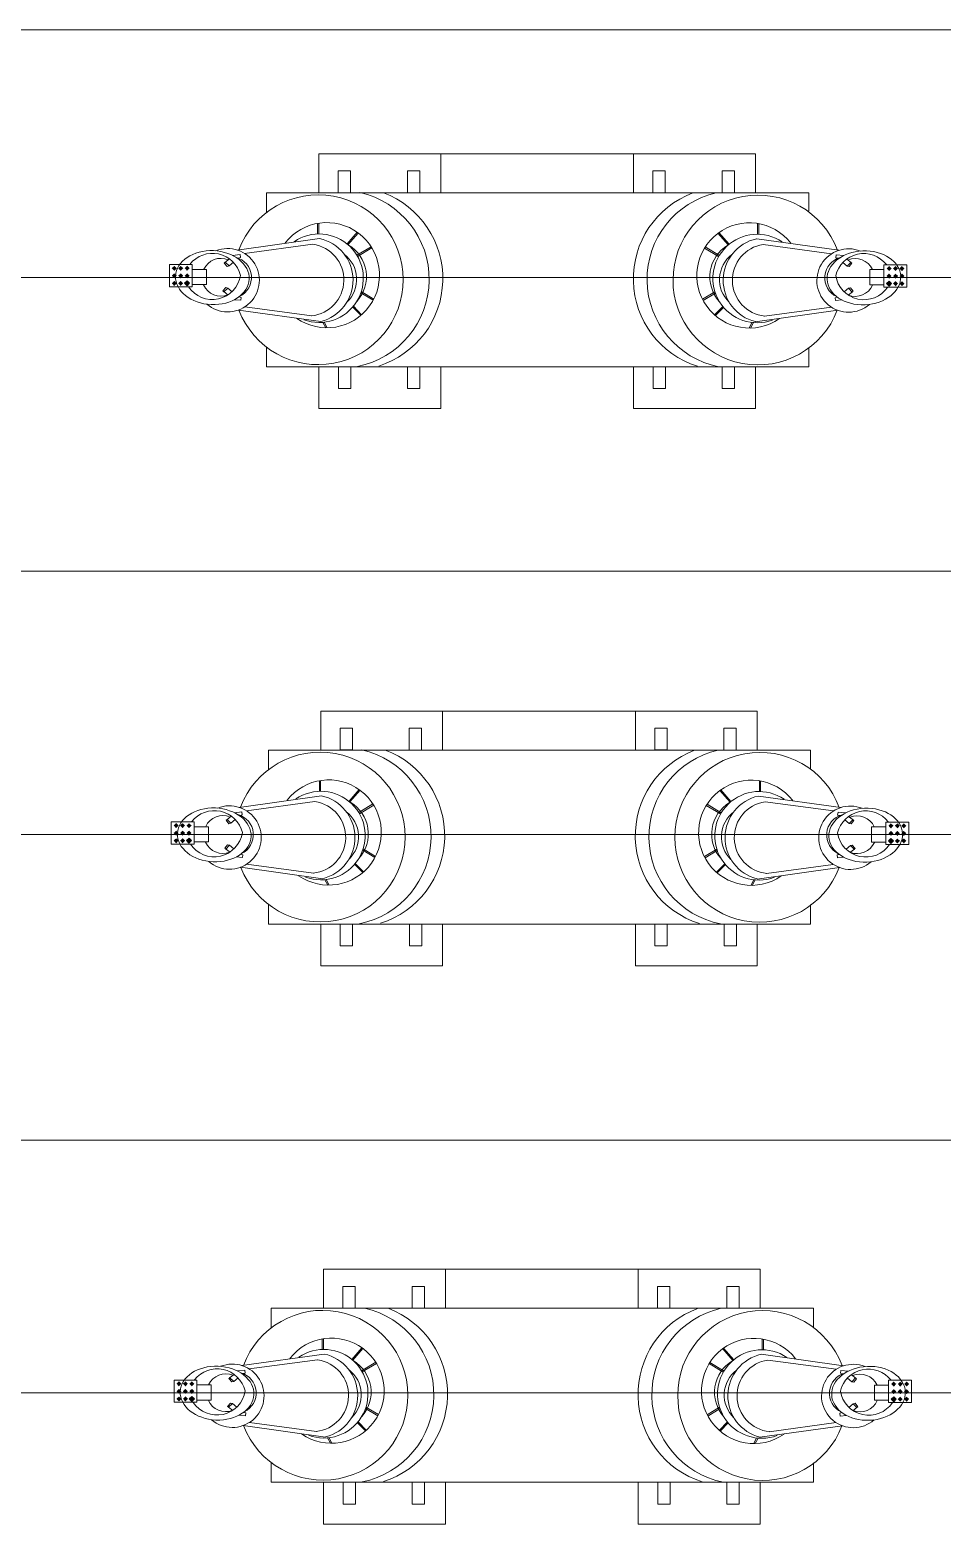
# Model space of a CAD drawing. Header units: inches. Extents: x 3989 to 4711, y 2881 to 3348.
# Drawn here: x 4205.35 to 4230.86, y 3027.33 to 3069.14 of the extents above; entities that cross this region are included whole.
import ezdxf

# ---------------------------------------------------------------- set-up
doc = ezdxf.new("R2010")
doc.units = ezdxf.units.IN
doc.header["$MEASUREMENT"] = 0

# ---------------------------------------------------------------- blocks, each defined once
blk = doc.blocks.new('*U26')
h = blk.add_hatch(color=256)
h.dxf.hatch_style = 1
h.paths.add_polyline_path([(-0.07, 0.004), (0.001, -0.071), (0.07, 0.005), (-0.001, 0.071)])
blk = doc.blocks.new('*U27')
at = {"color": 0, "linetype": 'ByBlock', "lineweight": -2, "transparency": 16777216}
for p in [(0, 0.423), (0.18, 0.423), (0.36, 0.423), (0, 0.212), (0, 0), (0.18, 0.212), (0.18, 0), (0.36, 0.212), (0.36, 0)]:
    blk.add_blockref('*U26', p, dxfattribs=at)
blk = doc.blocks.new('*U16')
h = blk.add_hatch(color=256)
h.dxf.hatch_style = 1
h.paths.add_polyline_path([(-0.07, 0.004), (0.001, -0.071), (0.07, 0.005), (-0.001, 0.071)])
blk = doc.blocks.new('*U17')
at = {"color": 0, "linetype": 'ByBlock', "lineweight": -2, "transparency": 16777216}
for p in [(0, 0.423), (0.18, 0.423), (0.36, 0.423), (0, 0.212), (0, 0), (0.18, 0.212), (0.18, 0), (0.36, 0.212), (0.36, 0)]:
    blk.add_blockref('*U16', p, dxfattribs=at)
blk = doc.blocks.new('*U18')
h = blk.add_hatch(color=256)
h.dxf.hatch_style = 1
h.paths.add_polyline_path([(-0.07, 0.004), (0.001, -0.071), (0.07, 0.005), (-0.001, 0.071)])
blk = doc.blocks.new('*U19')
at = {"color": 0, "linetype": 'ByBlock', "lineweight": -2, "transparency": 16777216}
for p in [(0, 0.423), (0.18, 0.423), (0.36, 0.423), (0, 0.212), (0, 0), (0.18, 0.212), (0.18, 0), (0.36, 0.212), (0.36, 0)]:
    blk.add_blockref('*U18', p, dxfattribs=at)
blk = doc.blocks.new('*U20')
h = blk.add_hatch(color=256)
h.dxf.hatch_style = 1
h.paths.add_polyline_path([(-0.07, 0.004), (0.001, -0.071), (0.07, 0.005), (-0.001, 0.071)])
blk = doc.blocks.new('*U21')
at = {"color": 0, "linetype": 'ByBlock', "lineweight": -2, "transparency": 16777216}
for p in [(0, 0.423), (0.18, 0.423), (0.36, 0.423), (0, 0.212), (0, 0), (0.18, 0.212), (0.18, 0), (0.36, 0.212), (0.36, 0)]:
    blk.add_blockref('*U20', p, dxfattribs=at)
blk = doc.blocks.new('*U22')
h = blk.add_hatch(color=256)
h.dxf.hatch_style = 1
h.paths.add_polyline_path([(-0.07, 0.004), (0.001, -0.071), (0.07, 0.005), (-0.001, 0.071)])
blk = doc.blocks.new('*U23')
at = {"color": 0, "linetype": 'ByBlock', "lineweight": -2, "transparency": 16777216}
for p in [(0, 0.423), (0.18, 0.423), (0.36, 0.423), (0, 0.212), (0, 0), (0.18, 0.212), (0.18, 0), (0.36, 0.212), (0.36, 0)]:
    blk.add_blockref('*U22', p, dxfattribs=at)
blk = doc.blocks.new('*U24')
h = blk.add_hatch(color=256)
h.dxf.hatch_style = 1
h.paths.add_polyline_path([(-0.07, 0.004), (0.001, -0.071), (0.07, 0.005), (-0.001, 0.071)])
blk = doc.blocks.new('*U25')
at = {"color": 0, "linetype": 'ByBlock', "lineweight": -2, "transparency": 16777216}
for p in [(0, 0.423), (0.18, 0.423), (0.36, 0.423), (0, 0.212), (0, 0), (0.18, 0.212), (0.18, 0), (0.36, 0.212), (0.36, 0)]:
    blk.add_blockref('*U24', p, dxfattribs=at)
blk = doc.blocks.new('*U13')
at = {"lineweight": 0}
for p, q in [((-148.643, -87.443), (-140.305, -87.443)), ((-152.133, -89.689), (-152.133, -89.405)), ((-152.099, -89.693), (-152.099, -89.394)), ((-139.824, -89.686), (-139.824, -89.387)), ((-139.791, -89.683), (-139.791, -89.398)), ((-152.075, -89.821), (-154.377, -90.143)), ((-151.303, -89.973), (-151.02, -89.646)), ((-151.28, -89.993), (-150.993, -89.665)), ((-140.644, -89.986), (-140.93, -89.659)), ((-140.621, -89.966), (-140.903, -89.64)), ((-139.849, -89.814), (-137.546, -90.136)), ((-154.299, -90.271), (-154.509, -90.293)), ((-154.287, -90.352), (-154.299, -90.271)), ((-152.259, -89.98), (-154.172, -90.238)), ((-151.031, -90.289), (-150.634, -90.049)), ((-151.011, -90.321), (-150.614, -90.081)), ((-140.913, -90.314), (-141.31, -90.074)), ((-140.892, -90.282), (-141.29, -90.042)), ((-139.664, -89.974), (-137.751, -90.231)), ((-137.636, -90.345), (-137.625, -90.264)), ((-137.625, -90.265), (-137.415, -90.286)), ((-154.713, -90.483), (-154.741, -90.506)), ((-154.662, -90.601), (-154.741, -90.506)), ((-154.721, -90.488), (-154.596, -90.392)), ((-154.713, -90.483), (-154.608, -90.587)), ((-154.608, -90.587), (-154.662, -90.601)), ((-154.608, -90.587), (-154.486, -90.485)), ((-154.35, -90.367), (-154.287, -90.352)), ((-137.574, -90.361), (-137.636, -90.345)), ((-137.316, -90.58), (-137.437, -90.478)), ((-137.202, -90.481), (-137.328, -90.386)), ((-137.211, -90.476), (-137.316, -90.58)), ((-137.316, -90.58), (-137.261, -90.594)), ((-137.261, -90.594), (-137.183, -90.499)), ((-137.211, -90.476), (-137.183, -90.499)), ((-117.786, -90.9), (-168.36, -90.9)), ((-154.698, -91.192), (-154.776, -91.287)), ((-154.748, -91.31), (-154.776, -91.287)), ((-154.757, -91.305), (-154.632, -91.401)), ((-154.748, -91.311), (-154.643, -91.206)), ((-154.643, -91.206), (-154.698, -91.192)), ((-154.643, -91.206), (-154.522, -91.308)), ((-154.281, -91.549), (-154.457, -91.531)), ((-154.332, -91.454), (-154.27, -91.469)), ((-154.27, -91.469), (-154.281, -91.55)), ((-150.92, -91.341), (-150.578, -91.549)), ((-150.908, -91.305), (-150.56, -91.515)), ((-141.016, -91.298), (-141.363, -91.508)), ((-141.003, -91.334), (-141.346, -91.542)), ((-137.591, -91.447), (-137.654, -91.462)), ((-137.654, -91.462), (-137.642, -91.543)), ((-137.642, -91.543), (-137.467, -91.525)), ((-137.28, -91.199), (-137.402, -91.301)), ((-137.167, -91.298), (-137.292, -91.394)), ((-137.28, -91.2), (-137.226, -91.186)), ((-137.175, -91.304), (-137.28, -91.199)), ((-137.226, -91.186), (-137.147, -91.28)), ((-137.175, -91.303), (-137.147, -91.28)), ((-154.341, -91.821), (-152.036, -92.143)), ((-154.166, -91.733), (-152.295, -91.986)), ((-151.144, -91.742), (-150.919, -91.969)), ((-151.128, -91.715), (-150.899, -91.952)), ((-140.795, -91.709), (-141.025, -91.945)), ((-140.779, -91.735), (-141.005, -91.963)), ((-137.583, -91.814), (-139.887, -92.136)), ((-137.757, -91.727), (-139.629, -91.979)), ((-151.982, -92.168), (-151.9, -92.319)), ((-151.941, -92.161), (-151.862, -92.321)), ((-139.982, -92.154), (-140.062, -92.314)), ((-139.941, -92.161), (-140.024, -92.312)), ((-148.696, -103.039), (-140.357, -103.039)), ((-152.185, -105.285), (-152.185, -105.001)), ((-152.151, -105.289), (-152.151, -104.99)), ((-151.355, -105.569), (-151.072, -105.242)), ((-151.332, -105.589), (-151.045, -105.261)), ((-140.696, -105.582), (-140.983, -105.254)), ((-140.673, -105.562), (-140.955, -105.235)), ((-139.876, -105.282), (-139.876, -104.983)), ((-139.843, -105.278), (-139.843, -104.994)), ((-152.127, -105.416), (-154.429, -105.739)), ((-152.311, -105.576), (-154.224, -105.834)), ((-151.083, -105.885), (-150.686, -105.645)), ((-151.063, -105.917), (-150.666, -105.677)), ((-140.965, -105.91), (-141.362, -105.67)), ((-140.944, -105.878), (-141.342, -105.638)), ((-139.901, -105.41), (-137.599, -105.732)), ((-139.716, -105.569), (-137.803, -105.827)), ((-154.765, -106.079), (-154.793, -106.102)), ((-154.714, -106.197), (-154.793, -106.102)), ((-154.773, -106.084), (-154.648, -105.988)), ((-154.765, -106.079), (-154.66, -106.183)), ((-154.66, -106.183), (-154.714, -106.197)), ((-154.66, -106.183), (-154.538, -106.081)), ((-154.351, -105.867), (-154.561, -105.889)), ((-154.402, -105.963), (-154.339, -105.948)), ((-154.339, -105.948), (-154.351, -105.867)), ((-137.688, -105.941), (-137.677, -105.86)), ((-137.626, -105.956), (-137.688, -105.941)), ((-137.677, -105.86), (-137.467, -105.882)), ((-137.368, -106.176), (-137.49, -106.074)), ((-137.254, -106.077), (-137.38, -105.981)), ((-137.263, -106.072), (-137.368, -106.176)), ((-137.368, -106.176), (-137.314, -106.19)), ((-137.314, -106.19), (-137.235, -106.095)), ((-137.263, -106.072), (-137.235, -106.095)), ((-118.029, -106.495), (-168.851, -106.495)), ((-154.75, -106.788), (-154.829, -106.883)), ((-154.801, -106.906), (-154.829, -106.883)), ((-154.809, -106.901), (-154.684, -106.997)), ((-154.801, -106.906), (-154.695, -106.802)), ((-154.695, -106.802), (-154.75, -106.788)), ((-154.695, -106.802), (-154.574, -106.904)), ((-154.384, -107.049), (-154.322, -107.065)), ((-150.972, -106.937), (-150.63, -107.145)), ((-150.96, -106.9), (-150.612, -107.111)), ((-141.068, -106.894), (-141.415, -107.104)), ((-141.055, -106.93), (-141.398, -107.138)), ((-137.643, -107.042), (-137.706, -107.058)), ((-137.332, -106.795), (-137.454, -106.897)), ((-137.219, -106.894), (-137.344, -106.99)), ((-137.332, -106.795), (-137.278, -106.781)), ((-137.227, -106.899), (-137.332, -106.795)), ((-137.278, -106.781), (-137.199, -106.876)), ((-137.227, -106.899), (-137.199, -106.876)), ((-154.334, -107.145), (-154.509, -107.127)), ((-154.393, -107.417), (-152.088, -107.739)), ((-154.322, -107.065), (-154.334, -107.146)), ((-154.218, -107.329), (-152.347, -107.581)), ((-151.196, -107.338), (-150.971, -107.565)), ((-151.18, -107.311), (-150.951, -107.547)), ((-140.847, -107.304), (-141.077, -107.541)), ((-140.831, -107.331), (-141.057, -107.558)), ((-137.635, -107.41), (-139.939, -107.732)), ((-137.809, -107.322), (-139.681, -107.575)), ((-137.706, -107.058), (-137.694, -107.139)), ((-137.694, -107.138), (-137.519, -107.12)), ((-152.034, -107.764), (-151.952, -107.915)), ((-151.993, -107.757), (-151.914, -107.917)), ((-140.035, -107.75), (-140.114, -107.91)), ((-139.993, -107.757), (-140.076, -107.908)), ((-148.774, -118.661), (-140.436, -118.661)), ((-152.264, -120.907), (-152.264, -120.623)), ((-152.23, -120.911), (-152.23, -120.612)), ((-139.955, -120.904), (-139.955, -120.605)), ((-139.921, -120.901), (-139.921, -120.616)), ((-152.205, -121.039), (-154.508, -121.361)), ((-152.39, -121.199), (-154.303, -121.456)), ((-151.434, -121.191), (-151.151, -120.864)), ((-151.41, -121.211), (-151.124, -120.884)), ((-151.162, -121.507), (-150.765, -121.267)), ((-141.023, -121.501), (-141.42, -121.26)), ((-140.775, -121.204), (-141.061, -120.877)), ((-140.752, -121.184), (-141.034, -120.858)), ((-139.98, -121.032), (-137.677, -121.354)), ((-139.795, -121.192), (-137.882, -121.449)), ((-154.852, -121.706), (-154.727, -121.61)), ((-154.43, -121.49), (-154.64, -121.511)), ((-154.481, -121.585), (-154.418, -121.57)), ((-154.418, -121.57), (-154.43, -121.489)), ((-151.142, -121.539), (-150.745, -121.299)), ((-141.044, -121.532), (-141.441, -121.292)), ((-137.767, -121.563), (-137.755, -121.482)), ((-137.705, -121.579), (-137.767, -121.563)), ((-137.755, -121.483), (-137.546, -121.504)), ((-137.333, -121.7), (-137.458, -121.604)), ((-154.844, -121.701), (-154.872, -121.724)), ((-154.793, -121.819), (-154.872, -121.724)), ((-154.844, -121.701), (-154.739, -121.805)), ((-154.739, -121.805), (-154.793, -121.819)), ((-154.739, -121.805), (-154.617, -121.703)), ((-137.447, -121.798), (-137.568, -121.696)), ((-137.342, -121.694), (-137.447, -121.798)), ((-137.447, -121.798), (-137.392, -121.812)), ((-137.392, -121.812), (-137.314, -121.717)), ((-137.342, -121.695), (-137.314, -121.717)), ((-117.827, -122.118), (-168.843, -122.118)), ((-154.829, -122.411), (-154.907, -122.505)), ((-154.879, -122.528), (-154.907, -122.505)), ((-154.879, -122.529), (-154.774, -122.424)), ((-154.774, -122.424), (-154.829, -122.411)), ((-154.774, -122.424), (-154.653, -122.526)), ((-141.147, -122.516), (-141.494, -122.726)), ((-137.411, -122.417), (-137.533, -122.519)), ((-137.298, -122.516), (-137.423, -122.612)), ((-137.411, -122.418), (-137.357, -122.404)), ((-137.306, -122.522), (-137.411, -122.417)), ((-137.357, -122.404), (-137.278, -122.498)), ((-137.306, -122.521), (-137.278, -122.499)), ((-154.888, -122.523), (-154.762, -122.619)), ((-154.412, -122.767), (-154.588, -122.75)), ((-154.463, -122.672), (-154.401, -122.687)), ((-154.401, -122.687), (-154.412, -122.768)), ((-151.259, -122.933), (-151.03, -123.17)), ((-151.051, -122.559), (-150.709, -122.767)), ((-151.039, -122.523), (-150.691, -122.733)), ((-141.134, -122.552), (-141.477, -122.761)), ((-140.926, -122.927), (-141.156, -123.163)), ((-137.722, -122.665), (-137.785, -122.68)), ((-137.785, -122.68), (-137.773, -122.761)), ((-137.773, -122.761), (-137.597, -122.743)), ((-154.472, -123.039), (-152.167, -123.361)), ((-154.297, -122.951), (-152.426, -123.204)), ((-151.275, -122.96), (-151.05, -123.187)), ((-140.91, -122.954), (-141.135, -123.181)), ((-137.714, -123.032), (-140.018, -123.355)), ((-137.888, -122.945), (-139.76, -123.197)), ((-152.113, -123.386), (-152.031, -123.537)), ((-152.072, -123.379), (-151.993, -123.539)), ((-140.113, -123.372), (-140.192, -123.532)), ((-140.072, -123.379), (-140.155, -123.53))]:
    blk.add_line(p, q, dxfattribs=at)
for points in [[(-152.039, -88.528), (-152.039, -87.443), (-148.633, -87.443), (-148.633, -88.533)], [(-143.238, -88.528), (-143.238, -87.443), (-139.831, -87.443), (-139.831, -88.533)], [(-153.53, -89.052), (-153.53, -88.532), (-138.367, -88.532), (-138.367, -89.085)], [(-155.635, -91.108), (-155.236, -91.108), (-155.236, -90.685), (-155.636, -90.685)], [(-136.288, -91.102), (-136.688, -91.102), (-136.688, -90.678), (-136.288, -90.678)], [(-138.367, -92.852), (-138.367, -93.401), (-153.53, -93.401), (-153.53, -92.859)], [(-148.633, -93.408), (-148.633, -94.573), (-152.039, -94.573), (-152.039, -93.403)], [(-139.831, -93.408), (-139.831, -94.573), (-143.238, -94.573), (-143.238, -93.403)], [(-152.091, -104.124), (-152.091, -103.039), (-148.685, -103.039), (-148.685, -104.129)], [(-143.29, -104.124), (-143.29, -103.039), (-139.883, -103.039), (-139.883, -104.129)], [(-153.582, -104.648), (-153.582, -104.128), (-138.419, -104.128), (-138.419, -104.681)], [(-155.687, -106.704), (-155.288, -106.704), (-155.288, -106.28), (-155.688, -106.28)], [(-136.34, -106.697), (-136.74, -106.697), (-136.74, -106.274), (-136.34, -106.274)], [(-138.419, -108.448), (-138.419, -108.997), (-153.582, -108.997), (-153.582, -108.455)], [(-148.685, -109.004), (-148.685, -110.169), (-152.091, -110.169), (-152.091, -108.999)], [(-139.883, -109.004), (-139.883, -110.169), (-143.29, -110.169), (-143.29, -108.999)], [(-152.17, -119.746), (-152.17, -118.661), (-148.764, -118.661), (-148.764, -119.751)], [(-143.369, -119.746), (-143.369, -118.661), (-139.962, -118.661), (-139.962, -119.751)], [(-153.661, -120.27), (-153.661, -119.751), (-138.498, -119.751), (-138.498, -120.303)], [(-155.766, -122.326), (-155.367, -122.326), (-155.367, -121.903), (-155.766, -121.903)], [(-136.419, -122.32), (-136.819, -122.32), (-136.819, -121.896), (-136.419, -121.896)], [(-138.498, -124.07), (-138.498, -124.619), (-153.661, -124.619), (-153.661, -124.077)], [(-148.764, -124.626), (-148.764, -125.791), (-152.17, -125.791), (-152.17, -124.621)], [(-139.962, -124.626), (-139.962, -125.791), (-143.369, -125.791), (-143.369, -124.621)]]:
    blk.add_lwpolyline(points, dxfattribs=at)
for points in [[(-151.451, -87.923), (-151.106, -87.923), (-151.106, -88.533), (-151.451, -88.533)], [(-149.515, -87.921), (-149.17, -87.921), (-149.17, -88.531), (-149.515, -88.531)], [(-142.65, -87.923), (-142.305, -87.923), (-142.305, -88.533), (-142.65, -88.533)], [(-140.714, -87.921), (-140.369, -87.921), (-140.369, -88.531), (-140.714, -88.531)], [(-155.635, -90.548), (-156.275, -90.548), (-156.275, -91.172), (-155.635, -91.172)], [(-136.288, -90.541), (-135.648, -90.541), (-135.648, -91.165), (-136.288, -91.165)], [(-155.777, -91.007), (-155.849, -91.073), (-155.78, -91.148), (-155.708, -91.074)], [(-136.146, -91), (-136.074, -91.066), (-136.143, -91.141), (-136.215, -91.067)], [(-151.457, -93.403), (-151.112, -93.403), (-151.112, -94.013), (-151.457, -94.013)], [(-149.521, -93.401), (-149.177, -93.401), (-149.177, -94.011), (-149.521, -94.011)], [(-142.656, -93.402), (-142.311, -93.402), (-142.311, -94.013), (-142.656, -94.013)], [(-140.72, -93.401), (-140.375, -93.401), (-140.375, -94.011), (-140.72, -94.011)], [(-151.503, -103.519), (-151.158, -103.519), (-151.158, -104.129), (-151.503, -104.129)], [(-149.567, -103.517), (-149.222, -103.517), (-149.222, -104.127), (-149.567, -104.127)], [(-142.702, -103.518), (-142.357, -103.518), (-142.357, -104.129), (-142.702, -104.129)], [(-140.766, -103.517), (-140.421, -103.517), (-140.421, -104.127), (-140.766, -104.127)], [(-155.688, -106.144), (-156.327, -106.144), (-156.327, -106.768), (-155.688, -106.768)], [(-136.34, -106.137), (-135.7, -106.137), (-135.7, -106.761), (-136.34, -106.761)], [(-155.83, -106.603), (-155.901, -106.668), (-155.832, -106.744), (-155.76, -106.67)], [(-136.198, -106.596), (-136.126, -106.662), (-136.195, -106.737), (-136.267, -106.663)], [(-151.509, -108.998), (-151.165, -108.998), (-151.165, -109.609), (-151.509, -109.609)], [(-149.574, -108.997), (-149.229, -108.997), (-149.229, -109.607), (-149.574, -109.607)], [(-142.708, -108.998), (-142.363, -108.998), (-142.363, -109.609), (-142.708, -109.609)], [(-140.772, -108.997), (-140.427, -108.997), (-140.427, -109.607), (-140.772, -109.607)], [(-151.582, -119.141), (-151.237, -119.141), (-151.237, -119.751), (-151.582, -119.751)], [(-149.646, -119.139), (-149.301, -119.139), (-149.301, -119.749), (-149.646, -119.749)], [(-142.781, -119.141), (-142.436, -119.141), (-142.436, -119.751), (-142.781, -119.751)], [(-140.845, -119.139), (-140.5, -119.139), (-140.5, -119.749), (-140.845, -119.749)], [(-155.766, -121.766), (-156.406, -121.766), (-156.406, -122.39), (-155.766, -122.39)], [(-136.419, -121.759), (-135.779, -121.759), (-135.779, -122.383), (-136.419, -122.383)], [(-155.908, -122.225), (-155.98, -122.291), (-155.911, -122.366), (-155.839, -122.292)], [(-136.277, -122.218), (-136.205, -122.284), (-136.274, -122.36), (-136.346, -122.285)], [(-151.588, -124.621), (-151.243, -124.621), (-151.243, -125.231), (-151.588, -125.231)], [(-149.652, -124.619), (-149.308, -124.619), (-149.308, -125.229), (-149.652, -125.229)], [(-142.787, -124.621), (-142.442, -124.621), (-142.442, -125.231), (-142.787, -125.231)], [(-140.851, -124.619), (-140.506, -124.619), (-140.506, -125.229), (-140.851, -125.229)]]:
    blk.add_lwpolyline(points, close=True, dxfattribs=at)
for centre, radius, start, end in [((-152.111, -90.974), 2.376, 200.9266, 159.373), ((-151.498, -90.959), 2.488, 281.1767, 77.1962), ((-151.192, -90.941), 2.566, 287.5126, 69.3832), ((-140.731, -90.934), 2.566, 110.6168, 252.4874), ((-140.426, -90.952), 2.488, 102.8038, 258.8233), ((-139.813, -90.967), 2.376, 20.627, 339.0734), ((-151.871, -90.847), 1.472, 235.2024, 142.1314), ((-140.052, -90.84), 1.472, 37.8686, 304.7976), ((-152.089, -90.932), 1.239, 249.7625, 124.3384), ((-152.33, -90.984), 1.192, 284.1511, 77.5844), ((-139.834, -90.925), 1.239, 55.6616, 290.2375), ((-139.593, -90.978), 1.192, 102.4156, 255.8489), ((-155.069, -91.041), 0.806, 13.6174, 141.8981), ((-154.646, -90.988), 0.887, 229.0487, 111.7905), ((-152.405, -90.981), 1.01, 275.7707, 81.6366), ((-151.917, -90.963), 0.881, 314.2037, 52.4552), ((-151.79, -90.885), 1.026, 318.015, 59.3366), ((-140.134, -90.878), 1.026, 120.6634, 221.985), ((-140.006, -90.956), 0.881, 127.5448, 225.7963), ((-139.518, -90.974), 1.01, 98.3634, 264.2293), ((-137.277, -90.981), 0.887, 68.2095, 310.9513), ((-136.854, -91.034), 0.806, 38.1019, 166.3826), ((-154.832, -90.903), 0.529, 67.1825, 155.0064), ((-154.564, -90.911), 0.585, 295.4393, 75.1236), ((-137.359, -90.904), 0.585, 104.8764, 244.5607), ((-137.091, -90.897), 0.529, 24.9936, 112.8175), ((-155.076, -90.727), 0.8, 213.9251, 351.0759), ((-154.832, -90.903), 0.529, 203.7501, 291.5702), ((-136.847, -90.72), 0.8, 188.9241, 326.0749), ((-137.091, -90.897), 0.529, 248.4298, 336.2499), ((-140.478, -106.548), 2.488, 102.8038, 258.8233), ((-152.163, -106.57), 2.376, 200.9266, 159.373), ((-151.55, -106.555), 2.488, 281.1767, 77.1962), ((-151.244, -106.536), 2.566, 287.5126, 69.3832), ((-140.783, -106.529), 2.566, 110.6168, 252.4874), ((-139.865, -106.563), 2.376, 20.627, 339.0734), ((-151.923, -106.443), 1.472, 235.2024, 142.1314), ((-152.142, -106.528), 1.239, 249.7625, 124.3384), ((-140.104, -106.436), 1.472, 37.8686, 304.7976), ((-139.886, -106.521), 1.239, 55.6616, 290.2375), ((-154.699, -106.583), 0.887, 229.0487, 111.7905), ((-152.458, -106.576), 1.01, 275.7707, 81.6366), ((-152.382, -106.58), 1.192, 284.1511, 77.5844), ((-151.842, -106.481), 1.026, 318.015, 59.3366), ((-140.186, -106.474), 1.026, 120.6634, 221.985), ((-139.645, -106.573), 1.192, 102.4156, 255.8489), ((-139.57, -106.569), 1.01, 98.3634, 264.2293), ((-137.329, -106.576), 0.887, 68.2095, 310.9513), ((-155.121, -106.637), 0.806, 13.6174, 141.8981), ((-154.885, -106.499), 0.529, 67.1825, 155.0064), ((-154.617, -106.507), 0.585, 295.4393, 75.1236), ((-151.969, -106.559), 0.881, 314.2037, 52.4552), ((-140.058, -106.552), 0.881, 127.5448, 225.7963), ((-137.411, -106.5), 0.585, 104.8764, 244.5607), ((-136.907, -106.63), 0.806, 38.1019, 166.3826), ((-137.143, -106.492), 0.529, 24.9936, 112.8175), ((-155.128, -106.323), 0.8, 213.9251, 351.0759), ((-136.9, -106.316), 0.8, 188.9241, 326.0749), ((-154.885, -106.499), 0.529, 203.7501, 291.5702), ((-137.143, -106.492), 0.529, 248.4298, 336.2499), ((-152.242, -122.192), 2.376, 200.9266, 159.373), ((-151.629, -122.177), 2.488, 281.1767, 77.1962), ((-151.323, -122.159), 2.566, 287.5126, 69.3832), ((-140.862, -122.152), 2.566, 110.6168, 252.4874), ((-140.557, -122.17), 2.488, 102.8038, 258.8233), ((-139.943, -122.185), 2.376, 20.627, 339.0734), ((-152.002, -122.065), 1.472, 235.2024, 142.1314), ((-140.183, -122.058), 1.472, 37.8686, 304.7976), ((-152.22, -122.15), 1.239, 249.7625, 124.3384), ((-152.536, -122.199), 1.01, 275.7707, 81.6366), ((-152.461, -122.203), 1.192, 284.1511, 77.5844), ((-151.921, -122.103), 1.026, 318.015, 59.3366), ((-140.265, -122.096), 1.026, 120.6634, 221.985), ((-139.965, -122.143), 1.239, 55.6616, 290.2375), ((-139.724, -122.196), 1.192, 102.4156, 255.8489), ((-139.649, -122.192), 1.01, 98.3634, 264.2293), ((-155.2, -122.259), 0.806, 13.6174, 141.8981), ((-154.963, -122.122), 0.529, 67.1825, 155.0064), ((-154.777, -122.206), 0.887, 229.0487, 111.7905), ((-154.695, -122.129), 0.585, 295.4393, 75.1236), ((-152.048, -122.181), 0.881, 314.2037, 52.4552), ((-140.137, -122.174), 0.881, 127.5448, 225.7963), ((-137.408, -122.199), 0.887, 68.2095, 310.9513), ((-137.49, -122.123), 0.585, 104.8764, 244.5607), ((-136.985, -122.252), 0.806, 38.1019, 166.3826), ((-137.222, -122.115), 0.529, 24.9936, 112.8175), ((-155.207, -121.945), 0.8, 213.9251, 351.0759), ((-136.978, -121.938), 0.8, 188.9241, 326.0749), ((-154.963, -122.122), 0.529, 203.7501, 291.5702), ((-137.222, -122.115), 0.529, 248.4298, 336.2499)]:
    blk.add_arc(centre, radius, start, end, dxfattribs=at)
at = {"lineweight": 0, "extrusion": (0, 0, -1)}
for centre in [(-155.073, -90.914), (-155.125, -106.51), (-155.203, -122.132)]:
    blk.add_ellipse(centre, major_axis=(-1.03, 0.044), ratio=0.732092, dxfattribs=at)
at = {"lineweight": 0}
for centre in [(-136.851, -90.907), (-136.903, -106.503), (-136.982, -122.125)]:
    blk.add_ellipse(centre, major_axis=(1.03, 0.044), ratio=0.732092, dxfattribs=at)
at = {"lineweight": 0, "xscale": -1}
for name, p in [('*U17', (-155.779, -91.078)), ('*U21', (-155.831, -106.674)), ('*U25', (-155.91, -122.296))]:
    blk.add_blockref(name, p, dxfattribs=at)
at = {"lineweight": 0}
for name, p in [('*U27', (-136.145, -91.071)), ('*U19', (-136.197, -106.667)), ('*U23', (-136.276, -122.289))]:
    blk.add_blockref(name, p, dxfattribs=at)
blk = doc.blocks.new('*U14')
at = {"color": 0, "linetype": 'ByBlock', "lineweight": -2, "transparency": 16777216}
blk.add_blockref('*U13', (260, 0), dxfattribs=at)

msp = doc.modelspace()

# ---------------------------------------------------------------- linework, layer by layer
at = {"color": 3, "lineweight": 0}
for p, q in [((4061.7335, 3069.1429), (4289.23691, 3069.1429)), ((4289.1711, 3053.99282), (4061.72619, 3053.99282)), ((4289.09054, 3038.0682), (4061.69635, 3038.0682))]:
    msp.add_line(p, q, dxfattribs=at)

# ---------------------------------------------------------------- block references
at = {"lineweight": 0, "xscale": -1}
msp.add_blockref('*U14', (4333.6009, 3153.11752), dxfattribs=at)

doc.saveas('drawing.dxf')
